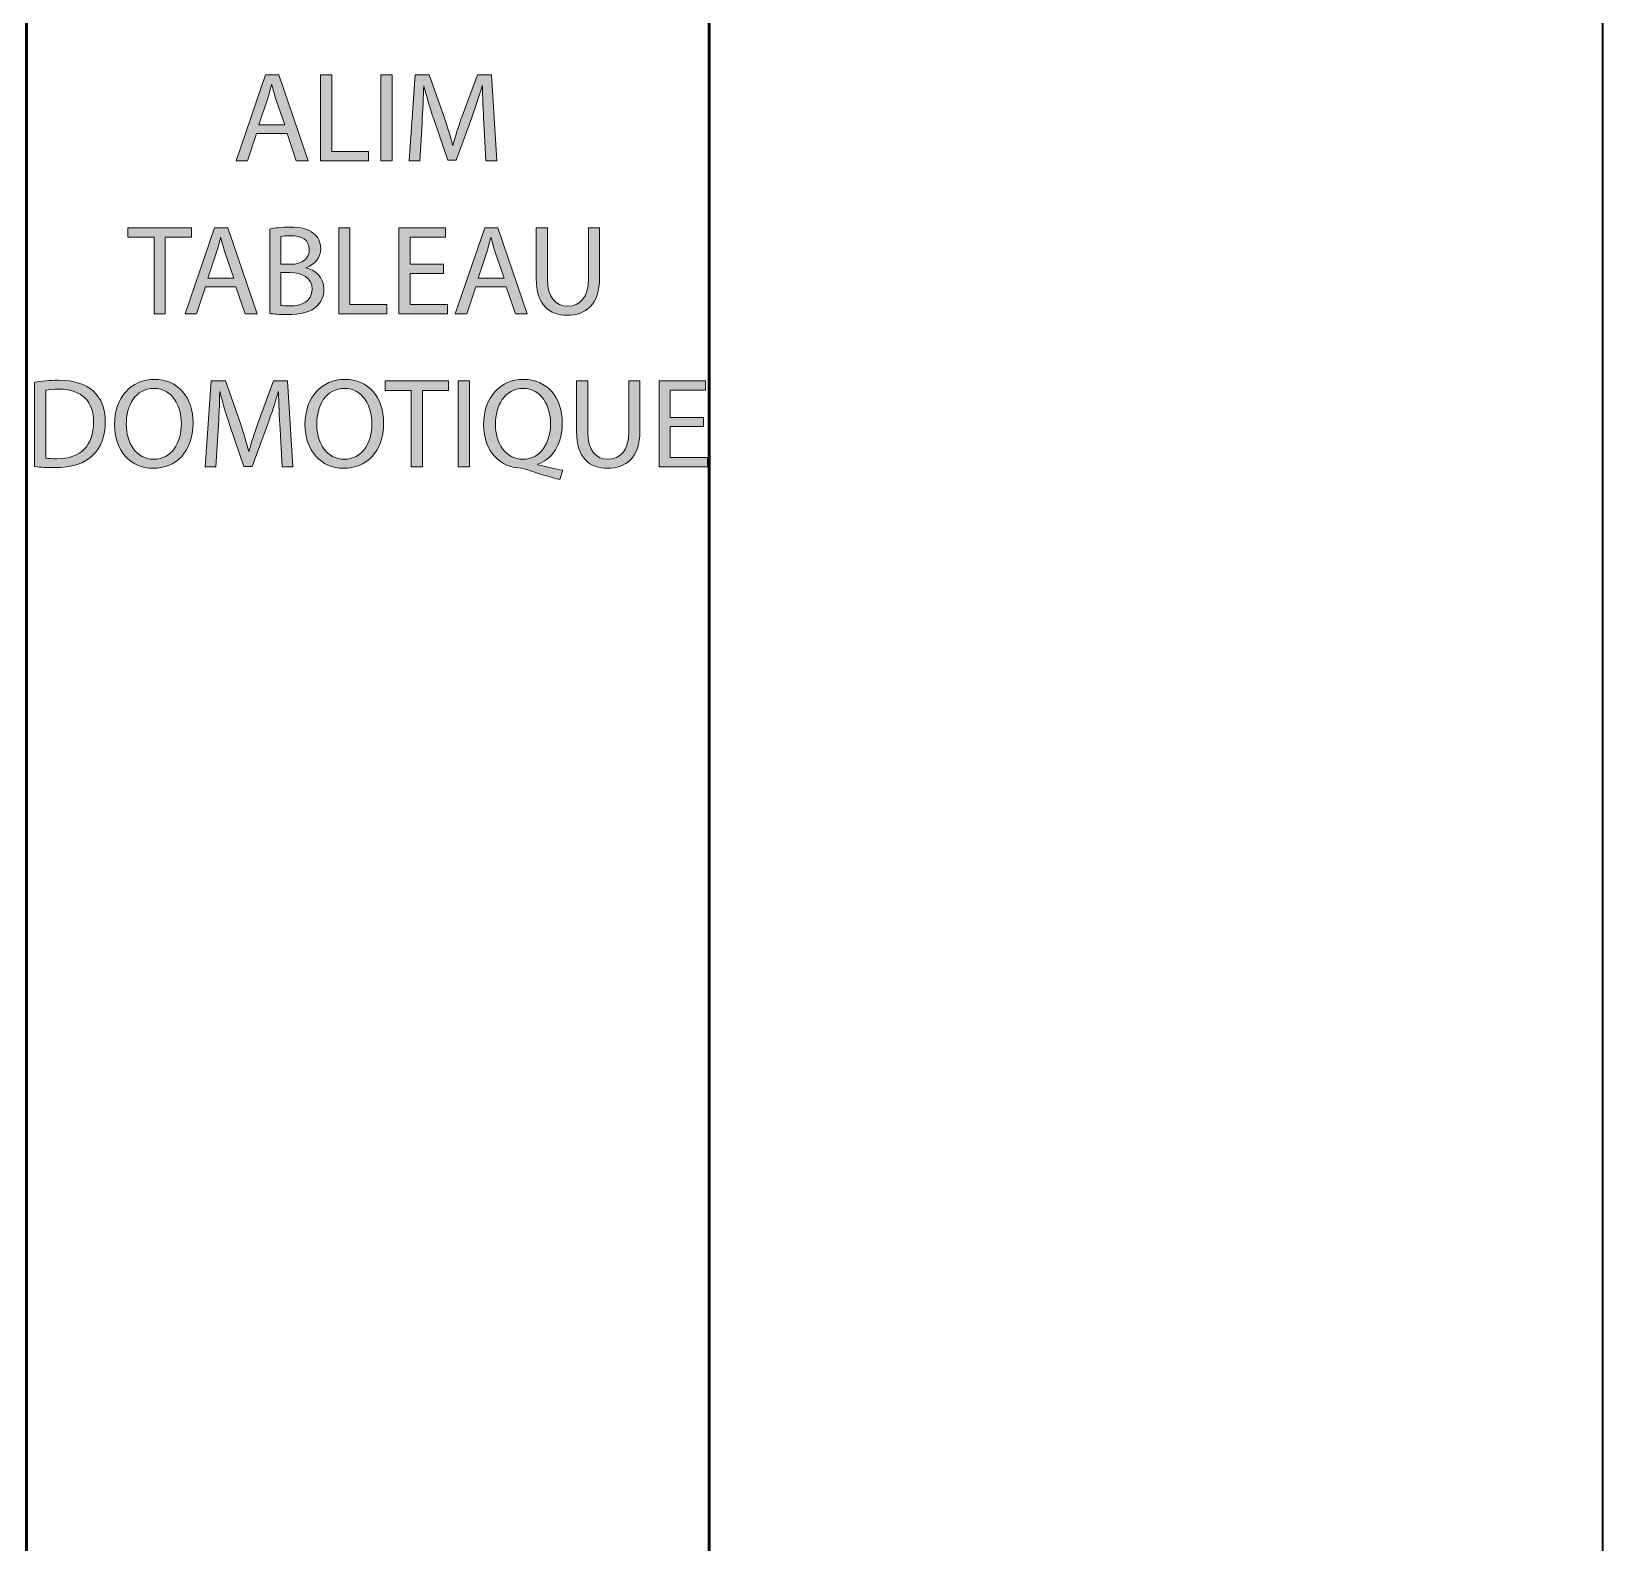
# Model space of a CAD drawing. Header units: inches. Extents: x 1 to 361, y -269 to -21.
# Drawn here: x 324.08 to 361, y -233.5 to -197.98 of the extents above; entities that cross this region are included whole.
import ezdxf

# ---------------------------------------------------------------- set-up
doc = ezdxf.new("R2010")
doc.units = ezdxf.units.IN
doc.header["$MEASUREMENT"] = 0
doc.layers.add('Layer 1', color=7, linetype='Continuous')

# ---------------------------------------------------------------- blocks, each defined once
blk = doc.blocks.new('block 23')
at = {"layer": 'Layer 1'}
h = blk.add_hatch(color=7, dxfattribs=at)
h.dxf.hatch_style = 2
h.paths.add_polyline_path([(329.366, -200.386), (329.156, -201.022), (328.886, -201.022), (329.576, -199.001), (329.888, -199.001), (330.578, -201.022), (330.299, -201.022), (330.083, -200.386)])
edge = h.paths.add_edge_path()
edge.add_spline(control_points=[(330.032, -200.182), (330.032, -200.182), (329.831, -199.601), (329.831, -199.601), (329.786, -199.469), (329.756, -199.349), (329.726, -199.232), (329.726, -199.232), (329.72, -199.232), (329.72, -199.232), (329.69, -199.349), (329.66, -199.475), (329.618, -199.598), (329.618, -199.598), (329.42, -200.182), (329.42, -200.182), (329.42, -200.182), (330.032, -200.182), (330.032, -200.182)], knot_values=[0, 0, 0, 0, 1, 1, 1, 2, 2, 2, 3, 3, 3, 4, 4, 4, 5, 5, 5, 6, 6, 6, 6], degree=3, periodic=1)
h = blk.add_hatch(color=7, dxfattribs=at)
h.dxf.hatch_style = 2
h.paths.add_polyline_path([(330.871, -199.001), (331.135, -199.001), (331.135, -200.803), (331.999, -200.803), (331.999, -201.022), (330.871, -201.022)])
h = blk.add_hatch(color=7, dxfattribs=at)
h.dxf.hatch_style = 2
h.paths.add_polyline_path([(332.55, -199.001), (332.55, -201.022), (332.286, -201.022), (332.286, -199.001)])
h = blk.add_hatch(color=7, dxfattribs=at)
h.dxf.hatch_style = 2
edge = h.paths.add_edge_path()
edge.add_spline(control_points=[(334.71, -200.135), (334.694, -199.853), (334.677, -199.511), (334.677, -199.262), (334.677, -199.262), (334.67, -199.262), (334.67, -199.262), (334.599, -199.496), (334.517, -199.751), (334.415, -200.03), (334.415, -200.03), (334.059, -201.01), (334.059, -201.01), (334.059, -201.01), (333.861, -201.01), (333.861, -201.01), (333.861, -201.01), (333.531, -200.048), (333.531, -200.048), (333.435, -199.76), (333.357, -199.502), (333.3, -199.262), (333.3, -199.262), (333.294, -199.262), (333.294, -199.262), (333.288, -199.514), (333.273, -199.849), (333.255, -200.155), (333.255, -200.155), (333.201, -201.022), (333.201, -201.022), (333.201, -201.022), (332.953, -201.022), (332.953, -201.022), (332.953, -201.022), (333.093, -199.001), (333.093, -199.001), (333.093, -199.001), (333.426, -199.001), (333.426, -199.001), (333.426, -199.001), (333.77, -199.979), (333.77, -199.979), (333.855, -200.227), (333.921, -200.449), (333.974, -200.659), (333.974, -200.659), (333.981, -200.659), (333.981, -200.659), (334.034, -200.455), (334.107, -200.233), (334.196, -199.979), (334.196, -199.979), (334.557, -199.001), (334.557, -199.001), (334.557, -199.001), (334.889, -199.001), (334.889, -199.001), (334.889, -199.001), (335.015, -201.022), (335.015, -201.022), (335.015, -201.022), (334.757, -201.022), (334.757, -201.022), (334.757, -201.022), (334.71, -200.135), (334.71, -200.135)], knot_values=[0, 0, 0, 0, 1, 1, 1, 2, 2, 2, 3, 3, 3, 4, 4, 4, 5, 5, 5, 6, 6, 6, 7, 7, 7, 8, 8, 8, 9, 9, 9, 10, 10, 10, 11, 11, 11, 12, 12, 12, 13, 13, 13, 14, 14, 14, 15, 15, 15, 16, 16, 16, 17, 17, 17, 18, 18, 18, 19, 19, 19, 20, 20, 20, 21, 21, 21, 22, 22, 22, 22], degree=3, periodic=1)
h = blk.add_hatch(color=7, dxfattribs=at)
h.dxf.hatch_style = 2
h.paths.add_polyline_path([(326.958, -202.821), (326.344, -202.821), (326.344, -202.599), (327.839, -202.599), (327.839, -202.821), (327.222, -202.821), (327.222, -204.62), (326.958, -204.62)])
h = blk.add_hatch(color=7, dxfattribs=at)
h.dxf.hatch_style = 2
h.paths.add_polyline_path([(328.167, -203.984), (327.957, -204.62), (327.687, -204.62), (328.377, -202.599), (328.688, -202.599), (329.378, -204.62), (329.099, -204.62), (328.883, -203.984)])
edge = h.paths.add_edge_path()
edge.add_spline(control_points=[(328.832, -203.78), (328.832, -203.78), (328.631, -203.199), (328.631, -203.199), (328.586, -203.067), (328.557, -202.947), (328.526, -202.83), (328.526, -202.83), (328.52, -202.83), (328.52, -202.83), (328.491, -202.947), (328.46, -203.073), (328.418, -203.196), (328.418, -203.196), (328.22, -203.78), (328.22, -203.78), (328.22, -203.78), (328.832, -203.78), (328.832, -203.78)], knot_values=[0, 0, 0, 0, 1, 1, 1, 2, 2, 2, 3, 3, 3, 4, 4, 4, 5, 5, 5, 6, 6, 6, 6], degree=3, periodic=1)
h = blk.add_hatch(color=7, dxfattribs=at)
h.dxf.hatch_style = 2
edge = h.paths.add_edge_path()
edge.add_spline(control_points=[(329.675, -202.629), (329.789, -202.602), (329.972, -202.584), (330.152, -202.584), (330.413, -202.584), (330.58, -202.629), (330.704, -202.731), (330.808, -202.809), (330.875, -202.929), (330.875, -203.088), (330.875, -203.286), (330.742, -203.457), (330.533, -203.532), (330.533, -203.532), (330.533, -203.541), (330.533, -203.541), (330.724, -203.586), (330.95, -203.745), (330.95, -204.044), (330.95, -204.218), (330.88, -204.353), (330.775, -204.449), (330.638, -204.578), (330.409, -204.638), (330.08, -204.638), (329.9, -204.638), (329.762, -204.626), (329.675, -204.614), (329.675, -204.614), (329.675, -202.629), (329.675, -202.629)], knot_values=[0, 0, 0, 0, 1, 1, 1, 2, 2, 2, 3, 3, 3, 4, 4, 4, 5, 5, 5, 6, 6, 6, 7, 7, 7, 8, 8, 8, 9, 9, 9, 10, 10, 10, 10], degree=3, periodic=1)
edge = h.paths.add_edge_path()
edge.add_spline(control_points=[(329.936, -203.457), (329.936, -203.457), (330.172, -203.457), (330.172, -203.457), (330.445, -203.457), (330.607, -203.31), (330.607, -203.115), (330.607, -202.881), (330.431, -202.785), (330.167, -202.785), (330.047, -202.785), (329.978, -202.794), (329.936, -202.803), (329.936, -202.803), (329.936, -203.457), (329.936, -203.457)], knot_values=[0, 0, 0, 0, 1, 1, 1, 2, 2, 2, 3, 3, 3, 4, 4, 4, 5, 5, 5, 5], degree=3, periodic=1)
edge = h.paths.add_edge_path()
edge.add_spline(control_points=[(329.936, -204.422), (329.99, -204.431), (330.062, -204.434), (330.155, -204.434), (330.425, -204.434), (330.673, -204.335), (330.673, -204.042), (330.673, -203.769), (330.436, -203.652), (330.152, -203.652), (330.152, -203.652), (329.936, -203.652), (329.936, -203.652), (329.936, -203.652), (329.936, -204.422), (329.936, -204.422)], knot_values=[0, 0, 0, 0, 1, 1, 1, 2, 2, 2, 3, 3, 3, 4, 4, 4, 5, 5, 5, 5], degree=3, periodic=1)
h = blk.add_hatch(color=7, dxfattribs=at)
h.dxf.hatch_style = 2
h.paths.add_polyline_path([(331.297, -202.599), (331.561, -202.599), (331.561, -204.401), (332.425, -204.401), (332.425, -204.62), (331.297, -204.62)])
h = blk.add_hatch(color=7, dxfattribs=at)
h.dxf.hatch_style = 2
h.paths.add_polyline_path([(333.759, -203.672), (332.976, -203.672), (332.976, -204.401), (333.852, -204.401), (333.852, -204.62), (332.712, -204.62), (332.712, -202.599), (333.807, -202.599), (333.807, -202.818), (332.976, -202.818), (332.976, -203.457), (333.759, -203.457)])
h = blk.add_hatch(color=7, dxfattribs=at)
h.dxf.hatch_style = 2
h.paths.add_polyline_path([(334.517, -203.984), (334.308, -204.62), (334.038, -204.62), (334.728, -202.599), (335.04, -202.599), (335.729, -204.62), (335.45, -204.62), (335.234, -203.984)])
edge = h.paths.add_edge_path()
edge.add_spline(control_points=[(335.183, -203.78), (335.183, -203.78), (334.982, -203.199), (334.982, -203.199), (334.938, -203.067), (334.907, -202.947), (334.878, -202.83), (334.878, -202.83), (334.872, -202.83), (334.872, -202.83), (334.841, -202.947), (334.812, -203.073), (334.77, -203.196), (334.77, -203.196), (334.572, -203.78), (334.572, -203.78), (334.572, -203.78), (335.183, -203.78), (335.183, -203.78)], knot_values=[0, 0, 0, 0, 1, 1, 1, 2, 2, 2, 3, 3, 3, 4, 4, 4, 5, 5, 5, 6, 6, 6, 6], degree=3, periodic=1)
h = blk.add_hatch(color=7, dxfattribs=at)
h.dxf.hatch_style = 2
edge = h.paths.add_edge_path()
edge.add_spline(control_points=[(336.203, -202.599), (336.203, -202.599), (336.203, -203.798), (336.203, -203.798), (336.203, -204.248), (336.404, -204.44), (336.674, -204.44), (336.97, -204.44), (337.165, -204.242), (337.165, -203.798), (337.165, -203.798), (337.165, -202.599), (337.165, -202.599), (337.165, -202.599), (337.429, -202.599), (337.429, -202.599), (337.429, -202.599), (337.429, -203.78), (337.429, -203.78), (337.429, -204.401), (337.103, -204.653), (336.665, -204.653), (336.251, -204.653), (335.939, -204.419), (335.939, -203.789), (335.939, -203.789), (335.939, -202.599), (335.939, -202.599), (335.939, -202.599), (336.203, -202.599), (336.203, -202.599)], knot_values=[0, 0, 0, 0, 1, 1, 1, 2, 2, 2, 3, 3, 3, 4, 4, 4, 5, 5, 5, 6, 6, 6, 7, 7, 7, 8, 8, 8, 9, 9, 9, 10, 10, 10, 10], degree=3, periodic=1)
h = blk.add_hatch(color=7, dxfattribs=at)
h.dxf.hatch_style = 2
edge = h.paths.add_edge_path()
edge.add_spline(control_points=[(324.152, -206.227), (324.31, -206.2), (324.499, -206.182), (324.706, -206.182), (325.081, -206.182), (325.348, -206.272), (325.525, -206.434), (325.708, -206.599), (325.812, -206.833), (325.812, -207.16), (325.812, -207.489), (325.708, -207.76), (325.522, -207.946), (325.33, -208.134), (325.018, -208.236), (324.625, -208.236), (324.436, -208.236), (324.283, -208.227), (324.152, -208.212), (324.152, -208.212), (324.152, -206.227), (324.152, -206.227)], knot_values=[0, 0, 0, 0, 1, 1, 1, 2, 2, 2, 3, 3, 3, 4, 4, 4, 5, 5, 5, 6, 6, 6, 7, 7, 7, 7], degree=3, periodic=1)
edge = h.paths.add_edge_path()
edge.add_spline(control_points=[(324.412, -208.015), (324.478, -208.023), (324.574, -208.026), (324.676, -208.026), (325.237, -208.026), (325.537, -207.715), (325.537, -207.169), (325.539, -206.692), (325.27, -206.389), (324.718, -206.389), (324.583, -206.389), (324.481, -206.402), (324.412, -206.416), (324.412, -206.416), (324.412, -208.015), (324.412, -208.015)], knot_values=[0, 0, 0, 0, 1, 1, 1, 2, 2, 2, 3, 3, 3, 4, 4, 4, 5, 5, 5, 5], degree=3, periodic=1)
h = blk.add_hatch(color=7, dxfattribs=at)
h.dxf.hatch_style = 2
edge = h.paths.add_edge_path()
edge.add_spline(control_points=[(327.875, -207.187), (327.875, -207.879), (327.453, -208.251), (326.937, -208.251), (326.4, -208.251), (326.029, -207.835), (326.029, -207.223), (326.029, -206.581), (326.424, -206.161), (326.964, -206.161), (327.519, -206.161), (327.875, -206.584), (327.875, -207.187)], knot_values=[0, 0, 0, 0, 1, 1, 1, 2, 2, 2, 3, 3, 3, 4, 4, 4, 4], degree=3, periodic=1)
edge = h.paths.add_edge_path()
edge.add_spline(control_points=[(326.304, -207.217), (326.304, -207.651), (326.539, -208.039), (326.952, -208.039), (327.366, -208.039), (327.6, -207.658), (327.6, -207.199), (327.6, -206.794), (327.389, -206.374), (326.955, -206.374), (326.52, -206.374), (326.304, -206.776), (326.304, -207.217)], knot_values=[0, 0, 0, 0, 1, 1, 1, 2, 2, 2, 3, 3, 3, 4, 4, 4, 4], degree=3, periodic=1)
h = blk.add_hatch(color=7, dxfattribs=at)
h.dxf.hatch_style = 2
edge = h.paths.add_edge_path()
edge.add_spline(control_points=[(329.918, -207.331), (329.902, -207.049), (329.884, -206.707), (329.884, -206.458), (329.884, -206.458), (329.878, -206.458), (329.878, -206.458), (329.807, -206.692), (329.726, -206.947), (329.624, -207.226), (329.624, -207.226), (329.267, -208.206), (329.267, -208.206), (329.267, -208.206), (329.069, -208.206), (329.069, -208.206), (329.069, -208.206), (328.739, -207.244), (328.739, -207.244), (328.644, -206.956), (328.565, -206.698), (328.508, -206.458), (328.508, -206.458), (328.502, -206.458), (328.502, -206.458), (328.496, -206.71), (328.482, -207.046), (328.464, -207.352), (328.464, -207.352), (328.409, -208.218), (328.409, -208.218), (328.409, -208.218), (328.161, -208.218), (328.161, -208.218), (328.161, -208.218), (328.302, -206.198), (328.302, -206.198), (328.302, -206.198), (328.635, -206.198), (328.635, -206.198), (328.635, -206.198), (328.979, -207.175), (328.979, -207.175), (329.063, -207.423), (329.129, -207.645), (329.183, -207.855), (329.183, -207.855), (329.189, -207.855), (329.189, -207.855), (329.243, -207.651), (329.315, -207.43), (329.405, -207.175), (329.405, -207.175), (329.765, -206.198), (329.765, -206.198), (329.765, -206.198), (330.097, -206.198), (330.097, -206.198), (330.097, -206.198), (330.223, -208.218), (330.223, -208.218), (330.223, -208.218), (329.966, -208.218), (329.966, -208.218), (329.966, -208.218), (329.918, -207.331), (329.918, -207.331)], knot_values=[0, 0, 0, 0, 1, 1, 1, 2, 2, 2, 3, 3, 3, 4, 4, 4, 5, 5, 5, 6, 6, 6, 7, 7, 7, 8, 8, 8, 9, 9, 9, 10, 10, 10, 11, 11, 11, 12, 12, 12, 13, 13, 13, 14, 14, 14, 15, 15, 15, 16, 16, 16, 17, 17, 17, 18, 18, 18, 19, 19, 19, 20, 20, 20, 21, 21, 21, 22, 22, 22, 22], degree=3, periodic=1)
h = blk.add_hatch(color=7, dxfattribs=at)
h.dxf.hatch_style = 2
edge = h.paths.add_edge_path()
edge.add_spline(control_points=[(332.352, -207.187), (332.352, -207.879), (331.929, -208.251), (331.414, -208.251), (330.877, -208.251), (330.505, -207.835), (330.505, -207.223), (330.505, -206.581), (330.901, -206.161), (331.441, -206.161), (331.996, -206.161), (332.352, -206.584), (332.352, -207.187)], knot_values=[0, 0, 0, 0, 1, 1, 1, 2, 2, 2, 3, 3, 3, 4, 4, 4, 4], degree=3, periodic=1)
edge = h.paths.add_edge_path()
edge.add_spline(control_points=[(330.782, -207.217), (330.782, -207.651), (331.015, -208.039), (331.429, -208.039), (331.843, -208.039), (332.077, -207.658), (332.077, -207.199), (332.077, -206.794), (331.867, -206.374), (331.432, -206.374), (330.997, -206.374), (330.782, -206.776), (330.782, -207.217)], knot_values=[0, 0, 0, 0, 1, 1, 1, 2, 2, 2, 3, 3, 3, 4, 4, 4, 4], degree=3, periodic=1)
h = blk.add_hatch(color=7, dxfattribs=at)
h.dxf.hatch_style = 2
h.paths.add_polyline_path([(333, -206.419), (332.386, -206.419), (332.386, -206.198), (333.881, -206.198), (333.881, -206.419), (333.264, -206.419), (333.264, -208.218), (333, -208.218)])
h = blk.add_hatch(color=7, dxfattribs=at)
h.dxf.hatch_style = 2
h.paths.add_polyline_path([(334.368, -206.198), (334.368, -208.218), (334.104, -208.218), (334.104, -206.198)])
h = blk.add_hatch(color=7, dxfattribs=at)
h.dxf.hatch_style = 2
edge = h.paths.add_edge_path()
edge.add_spline(control_points=[(336.491, -208.515), (336.218, -208.443), (335.951, -208.362), (335.717, -208.281), (335.672, -208.266), (335.633, -208.251), (335.594, -208.251), (335.111, -208.233), (334.703, -207.879), (334.703, -207.226), (334.703, -206.578), (335.096, -206.161), (335.642, -206.161), (336.194, -206.161), (336.551, -206.587), (336.551, -207.184), (336.551, -207.706), (336.31, -208.035), (335.975, -208.155), (335.975, -208.155), (335.975, -208.167), (335.975, -208.167), (336.176, -208.218), (336.394, -208.266), (336.565, -208.296), (336.565, -208.296), (336.491, -208.515), (336.491, -208.515)], knot_values=[0, 0, 0, 0, 1, 1, 1, 2, 2, 2, 3, 3, 3, 4, 4, 4, 5, 5, 5, 6, 6, 6, 7, 7, 7, 8, 8, 8, 9, 9, 9, 9], degree=3, periodic=1)
edge = h.paths.add_edge_path()
edge.add_spline(control_points=[(336.274, -207.199), (336.274, -206.791), (336.065, -206.374), (335.636, -206.374), (335.195, -206.374), (334.979, -206.782), (334.979, -207.22), (334.979, -207.651), (335.213, -208.039), (335.627, -208.039), (336.041, -208.039), (336.274, -207.658), (336.274, -207.199)], knot_values=[0, 0, 0, 0, 1, 1, 1, 2, 2, 2, 3, 3, 3, 4, 4, 4, 4], degree=3, periodic=1)
h = blk.add_hatch(color=7, dxfattribs=at)
h.dxf.hatch_style = 2
edge = h.paths.add_edge_path()
edge.add_spline(control_points=[(337.15, -206.198), (337.15, -206.198), (337.15, -207.396), (337.15, -207.396), (337.15, -207.846), (337.351, -208.039), (337.621, -208.039), (337.918, -208.039), (338.113, -207.84), (338.113, -207.396), (338.113, -207.396), (338.113, -206.198), (338.113, -206.198), (338.113, -206.198), (338.377, -206.198), (338.377, -206.198), (338.377, -206.198), (338.377, -207.379), (338.377, -207.379), (338.377, -207.999), (338.05, -208.251), (337.612, -208.251), (337.198, -208.251), (336.886, -208.017), (336.886, -207.388), (336.886, -207.388), (336.886, -206.198), (336.886, -206.198), (336.886, -206.198), (337.15, -206.198), (337.15, -206.198)], knot_values=[0, 0, 0, 0, 1, 1, 1, 2, 2, 2, 3, 3, 3, 4, 4, 4, 5, 5, 5, 6, 6, 6, 7, 7, 7, 8, 8, 8, 9, 9, 9, 10, 10, 10, 10], degree=3, periodic=1)
h = blk.add_hatch(color=7, dxfattribs=at)
h.dxf.hatch_style = 2
h.paths.add_polyline_path([(339.873, -207.271), (339.09, -207.271), (339.09, -207.999), (339.966, -207.999), (339.966, -208.218), (338.827, -208.218), (338.827, -206.198), (339.921, -206.198), (339.921, -206.416), (339.09, -206.416), (339.09, -207.055), (339.873, -207.055)])
at = {"layer": 'Layer 1', "lineweight": 0}
for points in [[(329.366, -200.386), (329.156, -201.022), (328.886, -201.022), (329.576, -199.001), (329.888, -199.001), (330.578, -201.022), (330.299, -201.022), (330.083, -200.386), (329.366, -200.386)], [(330.871, -199.001), (331.135, -199.001), (331.135, -200.803), (331.999, -200.803), (331.999, -201.022), (330.871, -201.022), (330.871, -199.001)], [(332.55, -199.001), (332.55, -201.022), (332.286, -201.022), (332.286, -199.001), (332.55, -199.001)], [(326.958, -202.821), (326.344, -202.821), (326.344, -202.599), (327.839, -202.599), (327.839, -202.821), (327.222, -202.821), (327.222, -204.62), (326.958, -204.62), (326.958, -202.821)], [(328.167, -203.984), (327.957, -204.62), (327.687, -204.62), (328.377, -202.599), (328.688, -202.599), (329.378, -204.62), (329.099, -204.62), (328.883, -203.984), (328.167, -203.984)], [(331.297, -202.599), (331.561, -202.599), (331.561, -204.401), (332.425, -204.401), (332.425, -204.62), (331.297, -204.62), (331.297, -202.599)], [(333.759, -203.672), (332.976, -203.672), (332.976, -204.401), (333.852, -204.401), (333.852, -204.62), (332.712, -204.62), (332.712, -202.599), (333.807, -202.599), (333.807, -202.818), (332.976, -202.818), (332.976, -203.457), (333.759, -203.457), (333.759, -203.672)], [(334.517, -203.984), (334.308, -204.62), (334.038, -204.62), (334.728, -202.599), (335.04, -202.599), (335.729, -204.62), (335.45, -204.62), (335.234, -203.984), (334.517, -203.984)], [(333, -206.419), (332.386, -206.419), (332.386, -206.198), (333.881, -206.198), (333.881, -206.419), (333.264, -206.419), (333.264, -208.218), (333, -208.218), (333, -206.419)], [(334.368, -206.198), (334.368, -208.218), (334.104, -208.218), (334.104, -206.198), (334.368, -206.198)], [(339.873, -207.271), (339.09, -207.271), (339.09, -207.999), (339.966, -207.999), (339.966, -208.218), (338.827, -208.218), (338.827, -206.198), (339.921, -206.198), (339.921, -206.416), (339.09, -206.416), (339.09, -207.055), (339.873, -207.055), (339.873, -207.271)]]:
    blk.add_lwpolyline(points, dxfattribs=at)
for points, knots in [([(334.71, -200.135), (334.694, -199.853), (334.677, -199.511), (334.677, -199.262), (334.677, -199.262), (334.67, -199.262), (334.67, -199.262), (334.599, -199.496), (334.517, -199.751), (334.415, -200.03), (334.415, -200.03), (334.059, -201.01), (334.059, -201.01), (334.059, -201.01), (333.861, -201.01), (333.861, -201.01), (333.861, -201.01), (333.531, -200.048), (333.531, -200.048), (333.435, -199.76), (333.357, -199.502), (333.3, -199.262), (333.3, -199.262), (333.294, -199.262), (333.294, -199.262), (333.288, -199.514), (333.273, -199.849), (333.255, -200.155), (333.255, -200.155), (333.201, -201.022), (333.201, -201.022), (333.201, -201.022), (332.953, -201.022), (332.953, -201.022), (332.953, -201.022), (333.093, -199.001), (333.093, -199.001), (333.093, -199.001), (333.426, -199.001), (333.426, -199.001), (333.426, -199.001), (333.77, -199.979), (333.77, -199.979), (333.855, -200.227), (333.921, -200.449), (333.974, -200.659), (333.974, -200.659), (333.981, -200.659), (333.981, -200.659), (334.034, -200.455), (334.107, -200.233), (334.196, -199.979), (334.196, -199.979), (334.557, -199.001), (334.557, -199.001), (334.557, -199.001), (334.889, -199.001), (334.889, -199.001), (334.889, -199.001), (335.015, -201.022), (335.015, -201.022), (335.015, -201.022), (334.757, -201.022), (334.757, -201.022), (334.757, -201.022), (334.71, -200.135), (334.71, -200.135)], [0, 0, 0, 0, 1, 1, 1, 2, 2, 2, 3, 3, 3, 4, 4, 4, 5, 5, 5, 6, 6, 6, 7, 7, 7, 8, 8, 8, 9, 9, 9, 10, 10, 10, 11, 11, 11, 12, 12, 12, 13, 13, 13, 14, 14, 14, 15, 15, 15, 16, 16, 16, 17, 17, 17, 18, 18, 18, 19, 19, 19, 20, 20, 20, 21, 21, 21, 22, 22, 22, 22]), ([(330.032, -200.182), (330.032, -200.182), (329.831, -199.601), (329.831, -199.601), (329.786, -199.469), (329.756, -199.349), (329.726, -199.232), (329.726, -199.232), (329.72, -199.232), (329.72, -199.232), (329.69, -199.349), (329.66, -199.475), (329.618, -199.598), (329.618, -199.598), (329.42, -200.182), (329.42, -200.182), (329.42, -200.182), (330.032, -200.182), (330.032, -200.182)], [0, 0, 0, 0, 1, 1, 1, 2, 2, 2, 3, 3, 3, 4, 4, 4, 5, 5, 5, 6, 6, 6, 6]), ([(329.675, -202.629), (329.789, -202.602), (329.972, -202.584), (330.152, -202.584), (330.413, -202.584), (330.58, -202.629), (330.704, -202.731), (330.808, -202.809), (330.875, -202.929), (330.875, -203.088), (330.875, -203.286), (330.742, -203.457), (330.533, -203.532), (330.533, -203.532), (330.533, -203.541), (330.533, -203.541), (330.724, -203.586), (330.95, -203.745), (330.95, -204.044), (330.95, -204.218), (330.88, -204.353), (330.775, -204.449), (330.638, -204.578), (330.409, -204.638), (330.08, -204.638), (329.9, -204.638), (329.762, -204.626), (329.675, -204.614), (329.675, -204.614), (329.675, -202.629), (329.675, -202.629)], [0, 0, 0, 0, 1, 1, 1, 2, 2, 2, 3, 3, 3, 4, 4, 4, 5, 5, 5, 6, 6, 6, 7, 7, 7, 8, 8, 8, 9, 9, 9, 10, 10, 10, 10]), ([(336.203, -202.599), (336.203, -202.599), (336.203, -203.798), (336.203, -203.798), (336.203, -204.248), (336.404, -204.44), (336.674, -204.44), (336.97, -204.44), (337.165, -204.242), (337.165, -203.798), (337.165, -203.798), (337.165, -202.599), (337.165, -202.599), (337.165, -202.599), (337.429, -202.599), (337.429, -202.599), (337.429, -202.599), (337.429, -203.78), (337.429, -203.78), (337.429, -204.401), (337.103, -204.653), (336.665, -204.653), (336.251, -204.653), (335.939, -204.419), (335.939, -203.789), (335.939, -203.789), (335.939, -202.599), (335.939, -202.599), (335.939, -202.599), (336.203, -202.599), (336.203, -202.599)], [0, 0, 0, 0, 1, 1, 1, 2, 2, 2, 3, 3, 3, 4, 4, 4, 5, 5, 5, 6, 6, 6, 7, 7, 7, 8, 8, 8, 9, 9, 9, 10, 10, 10, 10]), ([(328.832, -203.78), (328.832, -203.78), (328.631, -203.199), (328.631, -203.199), (328.586, -203.067), (328.557, -202.947), (328.526, -202.83), (328.526, -202.83), (328.52, -202.83), (328.52, -202.83), (328.491, -202.947), (328.46, -203.073), (328.418, -203.196), (328.418, -203.196), (328.22, -203.78), (328.22, -203.78), (328.22, -203.78), (328.832, -203.78), (328.832, -203.78)], [0, 0, 0, 0, 1, 1, 1, 2, 2, 2, 3, 3, 3, 4, 4, 4, 5, 5, 5, 6, 6, 6, 6]), ([(329.936, -203.457), (329.936, -203.457), (330.172, -203.457), (330.172, -203.457), (330.445, -203.457), (330.607, -203.31), (330.607, -203.115), (330.607, -202.881), (330.431, -202.785), (330.167, -202.785), (330.047, -202.785), (329.978, -202.794), (329.936, -202.803), (329.936, -202.803), (329.936, -203.457), (329.936, -203.457)], [0, 0, 0, 0, 1, 1, 1, 2, 2, 2, 3, 3, 3, 4, 4, 4, 5, 5, 5, 5]), ([(335.183, -203.78), (335.183, -203.78), (334.982, -203.199), (334.982, -203.199), (334.938, -203.067), (334.907, -202.947), (334.878, -202.83), (334.878, -202.83), (334.872, -202.83), (334.872, -202.83), (334.841, -202.947), (334.812, -203.073), (334.77, -203.196), (334.77, -203.196), (334.572, -203.78), (334.572, -203.78), (334.572, -203.78), (335.183, -203.78), (335.183, -203.78)], [0, 0, 0, 0, 1, 1, 1, 2, 2, 2, 3, 3, 3, 4, 4, 4, 5, 5, 5, 6, 6, 6, 6]), ([(329.936, -204.422), (329.99, -204.431), (330.062, -204.434), (330.155, -204.434), (330.425, -204.434), (330.673, -204.335), (330.673, -204.042), (330.673, -203.769), (330.436, -203.652), (330.152, -203.652), (330.152, -203.652), (329.936, -203.652), (329.936, -203.652), (329.936, -203.652), (329.936, -204.422), (329.936, -204.422)], [0, 0, 0, 0, 1, 1, 1, 2, 2, 2, 3, 3, 3, 4, 4, 4, 5, 5, 5, 5]), ([(324.152, -206.227), (324.31, -206.2), (324.499, -206.182), (324.706, -206.182), (325.081, -206.182), (325.348, -206.272), (325.525, -206.434), (325.708, -206.599), (325.812, -206.833), (325.812, -207.16), (325.812, -207.489), (325.708, -207.76), (325.522, -207.946), (325.33, -208.134), (325.018, -208.236), (324.625, -208.236), (324.436, -208.236), (324.283, -208.227), (324.152, -208.212), (324.152, -208.212), (324.152, -206.227), (324.152, -206.227)], [0, 0, 0, 0, 1, 1, 1, 2, 2, 2, 3, 3, 3, 4, 4, 4, 5, 5, 5, 6, 6, 6, 7, 7, 7, 7]), ([(324.412, -208.015), (324.478, -208.023), (324.574, -208.026), (324.676, -208.026), (325.237, -208.026), (325.537, -207.715), (325.537, -207.169), (325.539, -206.692), (325.27, -206.389), (324.718, -206.389), (324.583, -206.389), (324.481, -206.402), (324.412, -206.416), (324.412, -206.416), (324.412, -208.015), (324.412, -208.015)], [0, 0, 0, 0, 1, 1, 1, 2, 2, 2, 3, 3, 3, 4, 4, 4, 5, 5, 5, 5]), ([(327.875, -207.187), (327.875, -207.879), (327.453, -208.251), (326.937, -208.251), (326.4, -208.251), (326.029, -207.835), (326.029, -207.223), (326.029, -206.581), (326.424, -206.161), (326.964, -206.161), (327.519, -206.161), (327.875, -206.584), (327.875, -207.187)], [0, 0, 0, 0, 1, 1, 1, 2, 2, 2, 3, 3, 3, 4, 4, 4, 4]), ([(326.304, -207.217), (326.304, -207.651), (326.539, -208.039), (326.952, -208.039), (327.366, -208.039), (327.6, -207.658), (327.6, -207.199), (327.6, -206.794), (327.389, -206.374), (326.955, -206.374), (326.52, -206.374), (326.304, -206.776), (326.304, -207.217)], [0, 0, 0, 0, 1, 1, 1, 2, 2, 2, 3, 3, 3, 4, 4, 4, 4]), ([(329.918, -207.331), (329.902, -207.049), (329.884, -206.707), (329.884, -206.458), (329.884, -206.458), (329.878, -206.458), (329.878, -206.458), (329.807, -206.692), (329.726, -206.947), (329.624, -207.226), (329.624, -207.226), (329.267, -208.206), (329.267, -208.206), (329.267, -208.206), (329.069, -208.206), (329.069, -208.206), (329.069, -208.206), (328.739, -207.244), (328.739, -207.244), (328.644, -206.956), (328.565, -206.698), (328.508, -206.458), (328.508, -206.458), (328.502, -206.458), (328.502, -206.458), (328.496, -206.71), (328.482, -207.046), (328.464, -207.352), (328.464, -207.352), (328.409, -208.218), (328.409, -208.218), (328.409, -208.218), (328.161, -208.218), (328.161, -208.218), (328.161, -208.218), (328.302, -206.198), (328.302, -206.198), (328.302, -206.198), (328.635, -206.198), (328.635, -206.198), (328.635, -206.198), (328.979, -207.175), (328.979, -207.175), (329.063, -207.423), (329.129, -207.645), (329.183, -207.855), (329.183, -207.855), (329.189, -207.855), (329.189, -207.855), (329.243, -207.651), (329.315, -207.43), (329.405, -207.175), (329.405, -207.175), (329.765, -206.198), (329.765, -206.198), (329.765, -206.198), (330.097, -206.198), (330.097, -206.198), (330.097, -206.198), (330.223, -208.218), (330.223, -208.218), (330.223, -208.218), (329.966, -208.218), (329.966, -208.218), (329.966, -208.218), (329.918, -207.331), (329.918, -207.331)], [0, 0, 0, 0, 1, 1, 1, 2, 2, 2, 3, 3, 3, 4, 4, 4, 5, 5, 5, 6, 6, 6, 7, 7, 7, 8, 8, 8, 9, 9, 9, 10, 10, 10, 11, 11, 11, 12, 12, 12, 13, 13, 13, 14, 14, 14, 15, 15, 15, 16, 16, 16, 17, 17, 17, 18, 18, 18, 19, 19, 19, 20, 20, 20, 21, 21, 21, 22, 22, 22, 22]), ([(332.352, -207.187), (332.352, -207.879), (331.929, -208.251), (331.414, -208.251), (330.877, -208.251), (330.505, -207.835), (330.505, -207.223), (330.505, -206.581), (330.901, -206.161), (331.441, -206.161), (331.996, -206.161), (332.352, -206.584), (332.352, -207.187)], [0, 0, 0, 0, 1, 1, 1, 2, 2, 2, 3, 3, 3, 4, 4, 4, 4]), ([(330.782, -207.217), (330.782, -207.651), (331.015, -208.039), (331.429, -208.039), (331.843, -208.039), (332.077, -207.658), (332.077, -207.199), (332.077, -206.794), (331.867, -206.374), (331.432, -206.374), (330.997, -206.374), (330.782, -206.776), (330.782, -207.217)], [0, 0, 0, 0, 1, 1, 1, 2, 2, 2, 3, 3, 3, 4, 4, 4, 4]), ([(336.491, -208.515), (336.218, -208.443), (335.951, -208.362), (335.717, -208.281), (335.672, -208.266), (335.633, -208.251), (335.594, -208.251), (335.111, -208.233), (334.703, -207.879), (334.703, -207.226), (334.703, -206.578), (335.096, -206.161), (335.642, -206.161), (336.194, -206.161), (336.551, -206.587), (336.551, -207.184), (336.551, -207.706), (336.31, -208.035), (335.975, -208.155), (335.975, -208.155), (335.975, -208.167), (335.975, -208.167), (336.176, -208.218), (336.394, -208.266), (336.565, -208.296), (336.565, -208.296), (336.491, -208.515), (336.491, -208.515)], [0, 0, 0, 0, 1, 1, 1, 2, 2, 2, 3, 3, 3, 4, 4, 4, 5, 5, 5, 6, 6, 6, 7, 7, 7, 8, 8, 8, 9, 9, 9, 9]), ([(336.274, -207.199), (336.274, -206.791), (336.065, -206.374), (335.636, -206.374), (335.195, -206.374), (334.979, -206.782), (334.979, -207.22), (334.979, -207.651), (335.213, -208.039), (335.627, -208.039), (336.041, -208.039), (336.274, -207.658), (336.274, -207.199)], [0, 0, 0, 0, 1, 1, 1, 2, 2, 2, 3, 3, 3, 4, 4, 4, 4]), ([(337.15, -206.198), (337.15, -206.198), (337.15, -207.396), (337.15, -207.396), (337.15, -207.846), (337.351, -208.039), (337.621, -208.039), (337.918, -208.039), (338.113, -207.84), (338.113, -207.396), (338.113, -207.396), (338.113, -206.198), (338.113, -206.198), (338.113, -206.198), (338.377, -206.198), (338.377, -206.198), (338.377, -206.198), (338.377, -207.379), (338.377, -207.379), (338.377, -207.999), (338.05, -208.251), (337.612, -208.251), (337.198, -208.251), (336.886, -208.017), (336.886, -207.388), (336.886, -207.388), (336.886, -206.198), (336.886, -206.198), (336.886, -206.198), (337.15, -206.198), (337.15, -206.198)], [0, 0, 0, 0, 1, 1, 1, 2, 2, 2, 3, 3, 3, 4, 4, 4, 5, 5, 5, 6, 6, 6, 7, 7, 7, 8, 8, 8, 9, 9, 9, 10, 10, 10, 10])]:
    blk.add_open_spline(points, degree=3, knots=knots, dxfattribs=at)

msp = doc.modelspace()

# ---------------------------------------------------------------- linework, layer by layer
at = {"layer": 'Layer 1', "color": 7, "lineweight": 35}
msp.add_lwpolyline([(360.999, -269.013), (1, -269.013), (1, -20.986), (360.999, -20.986), (360.999, -269.013)], dxfattribs=at)
at = {"layer": 'Layer 1', "color": 7, "lineweight": 53}
msp.add_lwpolyline([(340.001, -197), (323.963, -197), (323.963, -252.999), (340.001, -252.999), (340.001, -197)], dxfattribs=at)

# ---------------------------------------------------------------- block references
at = {"layer": 'Layer 1'}
msp.add_blockref('block 23', (0, 0), dxfattribs=at)

doc.saveas('drawing.dxf')
